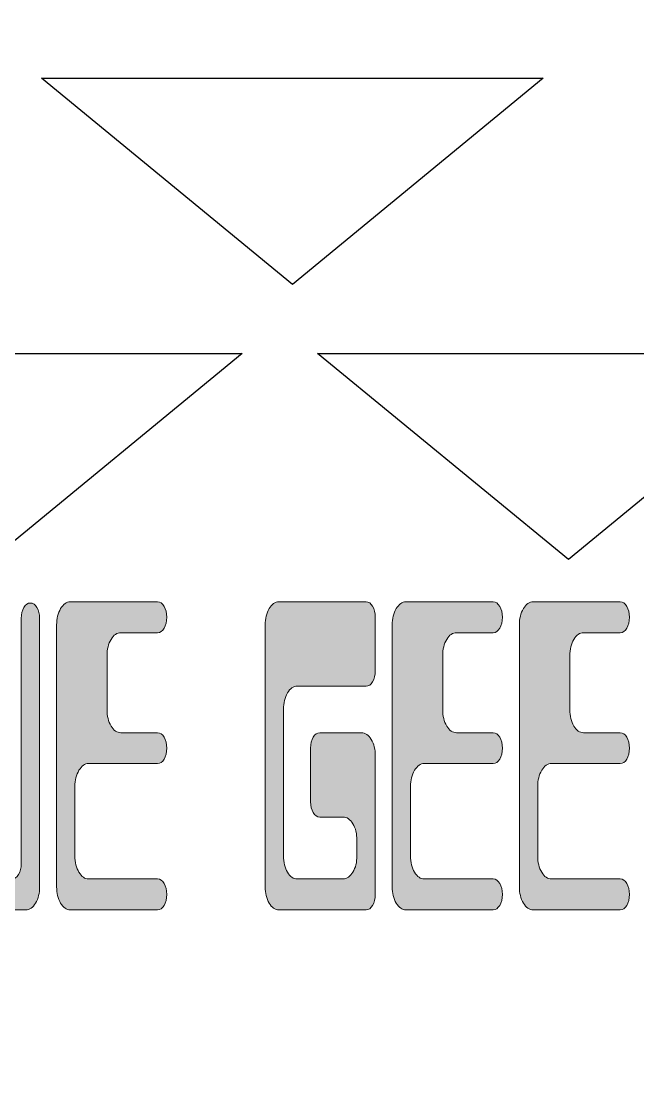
# Model space of a CAD drawing. Header units: millimetres. Extents: x 0 to 62, y -117 to 0.
# Drawn here: x 39.63 to 51.62, y -96.54 to -76.09 of the extents above; entities that cross this region are included whole.
import ezdxf

# ---------------------------------------------------------------- set-up
doc = ezdxf.new("R2010")
doc.units = ezdxf.units.MM
doc.header["$MEASUREMENT"] = 0
doc.layers.add('GLOSS-V', color=7, linetype='Continuous')

# ---------------------------------------------------------------- blocks, each defined once
blk = doc.blocks.new('block 3')
at = {"layer": 'GLOSS-V', "true_color": 0x010101}
h = blk.add_hatch(color=178, dxfattribs=at)
h.dxf.hatch_style = 2
edge = h.paths.add_edge_path()
edge.add_spline(control_points=[(39.908, -93.24), (39.856, -93.327), (39.793, -93.371), (39.719, -93.371), (39.719, -93.371), (39.17, -93.371), (39.17, -93.371), (39.101, -93.371), (39.043, -93.333), (38.994, -93.259), (38.945, -93.184), (38.915, -93.089), (38.907, -92.974), (38.907, -92.974), (38.599, -89.285), (38.599, -89.285), (38.593, -89.215), (38.573, -89.157), (38.539, -89.113), (38.504, -89.067), (38.467, -89.045), (38.425, -89.045), (38.425, -89.045), (38.032, -89.045), (38.032, -89.045), (37.981, -89.045), (37.939, -89.072), (37.905, -89.127), (37.871, -89.182), (37.854, -89.252), (37.854, -89.337), (37.854, -89.337), (37.854, -93.071), (37.854, -93.071), (37.854, -93.156), (37.836, -93.227), (37.802, -93.285), (37.768, -93.342), (37.726, -93.371), (37.675, -93.371), (37.625, -93.371), (37.582, -93.342), (37.548, -93.285), (37.514, -93.228), (37.497, -93.156), (37.497, -93.072), (37.497, -93.072), (37.497, -87.855), (37.497, -87.855), (37.497, -87.725), (37.523, -87.618), (37.575, -87.533), (37.627, -87.448), (37.69, -87.406), (37.764, -87.406), (37.764, -87.406), (38.567, -87.406), (38.567, -87.406), (38.633, -87.406), (38.691, -87.441), (38.741, -87.511), (38.792, -87.581), (38.822, -87.668), (38.831, -87.772), (38.831, -87.772), (39.223, -92.51), (39.223, -92.51), (39.229, -92.585), (39.25, -92.648), (39.284, -92.698), (39.318, -92.747), (39.357, -92.772), (39.402, -92.772), (39.402, -92.772), (39.451, -92.772), (39.451, -92.772), (39.501, -92.772), (39.544, -92.744), (39.578, -92.686), (39.612, -92.629), (39.63, -92.558), (39.63, -92.473), (39.63, -92.473), (39.63, -87.705), (39.63, -87.705), (39.63, -87.62), (39.647, -87.549), (39.681, -87.492), (39.715, -87.434), (39.757, -87.406), (39.808, -87.406), (39.858, -87.406), (39.901, -87.434), (39.935, -87.492), (39.969, -87.549), (39.987, -87.62), (39.987, -87.705), (39.987, -87.705), (39.987, -92.922), (39.987, -92.922), (39.987, -93.047), (39.96, -93.153), (39.908, -93.24)], knot_values=[0, 0, 0, 0, 1, 1, 1, 2, 2, 2, 3, 3, 3, 4, 4, 4, 5, 5, 5, 6, 6, 6, 7, 7, 7, 8, 8, 8, 9, 9, 9, 10, 10, 10, 11, 11, 11, 12, 12, 12, 13, 13, 13, 14, 14, 14, 15, 15, 15, 16, 16, 16, 17, 17, 17, 18, 18, 18, 19, 19, 19, 20, 20, 20, 21, 21, 21, 22, 22, 22, 23, 23, 23, 24, 24, 24, 25, 25, 25, 26, 26, 26, 27, 27, 27, 28, 28, 28, 29, 29, 29, 30, 30, 30, 31, 31, 31, 32, 32, 32, 33, 33, 33, 34, 34, 34, 34], degree=3, periodic=1)
h = blk.add_hatch(color=178, dxfattribs=at)
h.dxf.hatch_style = 2
edge = h.paths.add_edge_path()
edge.add_spline(control_points=[(42.458, -93.072), (42.458, -93.156), (42.441, -93.228), (42.407, -93.285), (42.373, -93.342), (42.33, -93.371), (42.28, -93.371), (42.28, -93.371), (40.584, -93.371), (40.584, -93.371), (40.51, -93.371), (40.447, -93.327), (40.395, -93.24), (40.342, -93.153), (40.317, -93.047), (40.317, -92.922), (40.317, -92.922), (40.317, -87.832), (40.317, -87.832), (40.317, -87.708), (40.342, -87.602), (40.395, -87.514), (40.447, -87.427), (40.51, -87.383), (40.584, -87.383), (40.584, -87.383), (42.28, -87.383), (42.28, -87.383), (42.33, -87.383), (42.373, -87.412), (42.407, -87.47), (42.441, -87.527), (42.458, -87.598), (42.458, -87.683), (42.458, -87.768), (42.441, -87.839), (42.407, -87.896), (42.373, -87.954), (42.33, -87.982), (42.28, -87.982), (42.28, -87.982), (41.566, -87.982), (41.566, -87.982), (41.491, -87.982), (41.428, -88.026), (41.376, -88.113), (41.324, -88.2), (41.298, -88.306), (41.298, -88.431), (41.298, -88.431), (41.298, -89.479), (41.298, -89.479), (41.298, -89.604), (41.324, -89.71), (41.376, -89.797), (41.428, -89.885), (41.491, -89.928), (41.566, -89.928), (41.566, -89.928), (42.28, -89.928), (42.28, -89.928), (42.33, -89.928), (42.373, -89.957), (42.407, -90.014), (42.441, -90.072), (42.458, -90.143), (42.458, -90.227), (42.458, -90.312), (42.441, -90.383), (42.407, -90.441), (42.373, -90.498), (42.33, -90.527), (42.28, -90.527), (42.28, -90.527), (40.941, -90.527), (40.941, -90.527), (40.867, -90.527), (40.804, -90.571), (40.752, -90.658), (40.7, -90.745), (40.673, -90.851), (40.673, -90.976), (40.673, -90.976), (40.673, -92.323), (40.673, -92.323), (40.673, -92.448), (40.7, -92.554), (40.752, -92.641), (40.804, -92.729), (40.867, -92.772), (40.941, -92.772), (40.941, -92.772), (42.28, -92.772), (42.28, -92.772), (42.33, -92.772), (42.373, -92.801), (42.407, -92.858), (42.441, -92.916), (42.458, -92.987), (42.458, -93.072)], knot_values=[0, 0, 0, 0, 1, 1, 1, 2, 2, 2, 3, 3, 3, 4, 4, 4, 5, 5, 5, 6, 6, 6, 7, 7, 7, 8, 8, 8, 9, 9, 9, 10, 10, 10, 11, 11, 11, 12, 12, 12, 13, 13, 13, 14, 14, 14, 15, 15, 15, 16, 16, 16, 17, 17, 17, 18, 18, 18, 19, 19, 19, 20, 20, 20, 21, 21, 21, 22, 22, 22, 23, 23, 23, 24, 24, 24, 25, 25, 25, 26, 26, 26, 27, 27, 27, 28, 28, 28, 29, 29, 29, 30, 30, 30, 31, 31, 31, 32, 32, 32, 33, 33, 33, 33], degree=3, periodic=1)
h = blk.add_hatch(color=178, dxfattribs=at)
h.dxf.hatch_style = 2
edge = h.paths.add_edge_path()
edge.add_spline(control_points=[(46.463, -93.285), (46.429, -93.342), (46.386, -93.371), (46.336, -93.371), (46.336, -93.371), (44.64, -93.371), (44.64, -93.371), (44.566, -93.371), (44.503, -93.327), (44.451, -93.24), (44.398, -93.153), (44.372, -93.047), (44.372, -92.922), (44.372, -92.922), (44.372, -87.832), (44.372, -87.832), (44.372, -87.708), (44.398, -87.602), (44.451, -87.514), (44.503, -87.427), (44.566, -87.383), (44.64, -87.383), (44.64, -87.383), (46.336, -87.383), (46.336, -87.383), (46.386, -87.383), (46.429, -87.412), (46.463, -87.469), (46.497, -87.526), (46.514, -87.597), (46.514, -87.681), (46.514, -87.681), (46.514, -88.725), (46.514, -88.725), (46.514, -88.809), (46.497, -88.88), (46.463, -88.937), (46.429, -88.994), (46.386, -89.023), (46.336, -89.023), (46.336, -89.023), (44.997, -89.023), (44.997, -89.023), (44.923, -89.023), (44.86, -89.066), (44.808, -89.154), (44.756, -89.241), (44.729, -89.348), (44.729, -89.473), (44.729, -89.473), (44.729, -92.322), (44.729, -92.322), (44.729, -92.447), (44.756, -92.554), (44.808, -92.641), (44.86, -92.729), (44.923, -92.772), (44.997, -92.772), (44.997, -92.772), (45.889, -92.772), (45.889, -92.772), (45.964, -92.767), (46.027, -92.722), (46.079, -92.638), (46.131, -92.553), (46.157, -92.448), (46.157, -92.323), (46.157, -92.323), (46.157, -92.016), (46.157, -92.016), (46.157, -91.892), (46.131, -91.786), (46.079, -91.698), (46.027, -91.611), (45.964, -91.567), (45.889, -91.567), (45.889, -91.567), (45.434, -91.567), (45.434, -91.567), (45.384, -91.567), (45.341, -91.539), (45.307, -91.482), (45.273, -91.425), (45.256, -91.354), (45.256, -91.269), (45.256, -91.269), (45.256, -90.226), (45.256, -90.226), (45.256, -90.142), (45.273, -90.071), (45.307, -90.014), (45.341, -89.957), (45.384, -89.928), (45.434, -89.928), (45.434, -89.928), (46.246, -89.928), (46.246, -89.928), (46.321, -89.928), (46.384, -89.972), (46.436, -90.059), (46.488, -90.146), (46.514, -90.252), (46.514, -90.376), (46.514, -90.376), (46.514, -93.072), (46.514, -93.072), (46.514, -93.157), (46.497, -93.228), (46.463, -93.285)], knot_values=[0, 0, 0, 0, 1, 1, 1, 2, 2, 2, 3, 3, 3, 4, 4, 4, 5, 5, 5, 6, 6, 6, 7, 7, 7, 8, 8, 8, 9, 9, 9, 10, 10, 10, 11, 11, 11, 12, 12, 12, 13, 13, 13, 14, 14, 14, 15, 15, 15, 16, 16, 16, 17, 17, 17, 18, 18, 18, 19, 19, 19, 20, 20, 20, 21, 21, 21, 22, 22, 22, 23, 23, 23, 24, 24, 24, 25, 25, 25, 26, 26, 26, 27, 27, 27, 28, 28, 28, 29, 29, 29, 30, 30, 30, 31, 31, 31, 32, 32, 32, 33, 33, 33, 34, 34, 34, 35, 35, 35, 36, 36, 36, 36], degree=3, periodic=1)
h = blk.add_hatch(color=178, dxfattribs=at)
h.dxf.hatch_style = 2
edge = h.paths.add_edge_path()
edge.add_spline(control_points=[(48.986, -93.072), (48.986, -93.156), (48.969, -93.228), (48.934, -93.285), (48.9, -93.342), (48.858, -93.371), (48.807, -93.371), (48.807, -93.371), (47.112, -93.371), (47.112, -93.371), (47.037, -93.371), (46.974, -93.327), (46.922, -93.24), (46.87, -93.153), (46.844, -93.047), (46.844, -92.922), (46.844, -92.922), (46.844, -87.832), (46.844, -87.832), (46.844, -87.708), (46.87, -87.602), (46.922, -87.514), (46.974, -87.427), (47.037, -87.383), (47.112, -87.383), (47.112, -87.383), (48.807, -87.383), (48.807, -87.383), (48.858, -87.383), (48.9, -87.412), (48.934, -87.47), (48.969, -87.527), (48.986, -87.598), (48.986, -87.683), (48.986, -87.768), (48.969, -87.839), (48.934, -87.896), (48.9, -87.954), (48.858, -87.982), (48.807, -87.982), (48.807, -87.982), (48.093, -87.982), (48.093, -87.982), (48.019, -87.982), (47.956, -88.026), (47.904, -88.113), (47.852, -88.2), (47.826, -88.306), (47.826, -88.431), (47.826, -88.431), (47.826, -89.479), (47.826, -89.479), (47.826, -89.604), (47.852, -89.71), (47.904, -89.797), (47.956, -89.885), (48.019, -89.928), (48.093, -89.928), (48.093, -89.928), (48.807, -89.928), (48.807, -89.928), (48.858, -89.928), (48.9, -89.957), (48.934, -90.014), (48.969, -90.072), (48.986, -90.143), (48.986, -90.227), (48.986, -90.312), (48.969, -90.383), (48.934, -90.441), (48.9, -90.498), (48.858, -90.527), (48.807, -90.527), (48.807, -90.527), (47.469, -90.527), (47.469, -90.527), (47.394, -90.527), (47.331, -90.571), (47.279, -90.658), (47.227, -90.745), (47.201, -90.851), (47.201, -90.976), (47.201, -90.976), (47.201, -92.323), (47.201, -92.323), (47.201, -92.448), (47.227, -92.554), (47.279, -92.641), (47.331, -92.729), (47.394, -92.772), (47.469, -92.772), (47.469, -92.772), (48.807, -92.772), (48.807, -92.772), (48.858, -92.772), (48.9, -92.801), (48.934, -92.858), (48.969, -92.916), (48.986, -92.987), (48.986, -93.072)], knot_values=[0, 0, 0, 0, 1, 1, 1, 2, 2, 2, 3, 3, 3, 4, 4, 4, 5, 5, 5, 6, 6, 6, 7, 7, 7, 8, 8, 8, 9, 9, 9, 10, 10, 10, 11, 11, 11, 12, 12, 12, 13, 13, 13, 14, 14, 14, 15, 15, 15, 16, 16, 16, 17, 17, 17, 18, 18, 18, 19, 19, 19, 20, 20, 20, 21, 21, 21, 22, 22, 22, 23, 23, 23, 24, 24, 24, 25, 25, 25, 26, 26, 26, 27, 27, 27, 28, 28, 28, 29, 29, 29, 30, 30, 30, 31, 31, 31, 32, 32, 32, 33, 33, 33, 33], degree=3, periodic=1)
h = blk.add_hatch(color=178, dxfattribs=at)
h.dxf.hatch_style = 2
edge = h.paths.add_edge_path()
edge.add_spline(control_points=[(51.458, -93.072), (51.458, -93.156), (51.44, -93.228), (51.406, -93.285), (51.372, -93.342), (51.33, -93.371), (51.279, -93.371), (51.279, -93.371), (49.584, -93.371), (49.584, -93.371), (49.509, -93.371), (49.446, -93.327), (49.394, -93.24), (49.342, -93.153), (49.316, -93.047), (49.316, -92.922), (49.316, -92.922), (49.316, -87.832), (49.316, -87.832), (49.316, -87.708), (49.342, -87.602), (49.394, -87.514), (49.446, -87.427), (49.509, -87.383), (49.584, -87.383), (49.584, -87.383), (51.279, -87.383), (51.279, -87.383), (51.33, -87.383), (51.372, -87.412), (51.406, -87.47), (51.44, -87.527), (51.458, -87.598), (51.458, -87.683), (51.458, -87.768), (51.44, -87.839), (51.406, -87.896), (51.372, -87.954), (51.33, -87.982), (51.279, -87.982), (51.279, -87.982), (50.565, -87.982), (50.565, -87.982), (50.491, -87.982), (50.428, -88.026), (50.376, -88.113), (50.324, -88.2), (50.297, -88.306), (50.297, -88.431), (50.297, -88.431), (50.297, -89.479), (50.297, -89.479), (50.297, -89.604), (50.324, -89.71), (50.376, -89.797), (50.428, -89.885), (50.491, -89.928), (50.565, -89.928), (50.565, -89.928), (51.279, -89.928), (51.279, -89.928), (51.33, -89.928), (51.372, -89.957), (51.406, -90.014), (51.44, -90.072), (51.458, -90.143), (51.458, -90.227), (51.458, -90.312), (51.44, -90.383), (51.406, -90.441), (51.372, -90.498), (51.33, -90.527), (51.279, -90.527), (51.279, -90.527), (49.94, -90.527), (49.94, -90.527), (49.866, -90.527), (49.803, -90.571), (49.751, -90.658), (49.699, -90.745), (49.673, -90.851), (49.673, -90.976), (49.673, -90.976), (49.673, -92.323), (49.673, -92.323), (49.673, -92.448), (49.699, -92.554), (49.751, -92.641), (49.803, -92.729), (49.866, -92.772), (49.94, -92.772), (49.94, -92.772), (51.279, -92.772), (51.279, -92.772), (51.33, -92.772), (51.372, -92.801), (51.406, -92.858), (51.44, -92.916), (51.458, -92.987), (51.458, -93.072)], knot_values=[0, 0, 0, 0, 1, 1, 1, 2, 2, 2, 3, 3, 3, 4, 4, 4, 5, 5, 5, 6, 6, 6, 7, 7, 7, 8, 8, 8, 9, 9, 9, 10, 10, 10, 11, 11, 11, 12, 12, 12, 13, 13, 13, 14, 14, 14, 15, 15, 15, 16, 16, 16, 17, 17, 17, 18, 18, 18, 19, 19, 19, 20, 20, 20, 21, 21, 21, 22, 22, 22, 23, 23, 23, 24, 24, 24, 25, 25, 25, 26, 26, 26, 27, 27, 27, 28, 28, 28, 29, 29, 29, 30, 30, 30, 31, 31, 31, 32, 32, 32, 33, 33, 33, 33], degree=3, periodic=1)
at = {"layer": 'GLOSS-V', "lineweight": 0}
for points, knots in [([(39.908, -93.24), (39.856, -93.327), (39.793, -93.371), (39.719, -93.371), (39.719, -93.371), (39.17, -93.371), (39.17, -93.371), (39.101, -93.371), (39.043, -93.333), (38.994, -93.259), (38.945, -93.184), (38.915, -93.089), (38.907, -92.974), (38.907, -92.974), (38.599, -89.285), (38.599, -89.285), (38.593, -89.215), (38.573, -89.157), (38.539, -89.113), (38.504, -89.067), (38.467, -89.045), (38.425, -89.045), (38.425, -89.045), (38.032, -89.045), (38.032, -89.045), (37.981, -89.045), (37.939, -89.072), (37.905, -89.127), (37.871, -89.182), (37.854, -89.252), (37.854, -89.337), (37.854, -89.337), (37.854, -93.071), (37.854, -93.071), (37.854, -93.156), (37.836, -93.227), (37.802, -93.285), (37.768, -93.342), (37.726, -93.371), (37.675, -93.371), (37.625, -93.371), (37.582, -93.342), (37.548, -93.285), (37.514, -93.228), (37.497, -93.156), (37.497, -93.072), (37.497, -93.072), (37.497, -87.855), (37.497, -87.855), (37.497, -87.725), (37.523, -87.618), (37.575, -87.533), (37.627, -87.448), (37.69, -87.406), (37.764, -87.406), (37.764, -87.406), (38.567, -87.406), (38.567, -87.406), (38.633, -87.406), (38.691, -87.441), (38.741, -87.511), (38.792, -87.581), (38.822, -87.668), (38.831, -87.772), (38.831, -87.772), (39.223, -92.51), (39.223, -92.51), (39.229, -92.585), (39.25, -92.648), (39.284, -92.698), (39.318, -92.747), (39.357, -92.772), (39.402, -92.772), (39.402, -92.772), (39.451, -92.772), (39.451, -92.772), (39.501, -92.772), (39.544, -92.744), (39.578, -92.686), (39.612, -92.629), (39.63, -92.558), (39.63, -92.473), (39.63, -92.473), (39.63, -87.705), (39.63, -87.705), (39.63, -87.62), (39.647, -87.549), (39.681, -87.492), (39.715, -87.434), (39.757, -87.406), (39.808, -87.406), (39.858, -87.406), (39.901, -87.434), (39.935, -87.492), (39.969, -87.549), (39.987, -87.62), (39.987, -87.705), (39.987, -87.705), (39.987, -92.922), (39.987, -92.922), (39.987, -93.047), (39.96, -93.153), (39.908, -93.24)], [0, 0, 0, 0, 1, 1, 1, 2, 2, 2, 3, 3, 3, 4, 4, 4, 5, 5, 5, 6, 6, 6, 7, 7, 7, 8, 8, 8, 9, 9, 9, 10, 10, 10, 11, 11, 11, 12, 12, 12, 13, 13, 13, 14, 14, 14, 15, 15, 15, 16, 16, 16, 17, 17, 17, 18, 18, 18, 19, 19, 19, 20, 20, 20, 21, 21, 21, 22, 22, 22, 23, 23, 23, 24, 24, 24, 25, 25, 25, 26, 26, 26, 27, 27, 27, 28, 28, 28, 29, 29, 29, 30, 30, 30, 31, 31, 31, 32, 32, 32, 33, 33, 33, 34, 34, 34, 34]), ([(42.458, -93.072), (42.458, -93.156), (42.441, -93.228), (42.407, -93.285), (42.373, -93.342), (42.33, -93.371), (42.28, -93.371), (42.28, -93.371), (40.584, -93.371), (40.584, -93.371), (40.51, -93.371), (40.447, -93.327), (40.395, -93.24), (40.342, -93.153), (40.317, -93.047), (40.317, -92.922), (40.317, -92.922), (40.317, -87.832), (40.317, -87.832), (40.317, -87.708), (40.342, -87.602), (40.395, -87.514), (40.447, -87.427), (40.51, -87.383), (40.584, -87.383), (40.584, -87.383), (42.28, -87.383), (42.28, -87.383), (42.33, -87.383), (42.373, -87.412), (42.407, -87.47), (42.441, -87.527), (42.458, -87.598), (42.458, -87.683), (42.458, -87.768), (42.441, -87.839), (42.407, -87.896), (42.373, -87.954), (42.33, -87.982), (42.28, -87.982), (42.28, -87.982), (41.566, -87.982), (41.566, -87.982), (41.491, -87.982), (41.428, -88.026), (41.376, -88.113), (41.324, -88.2), (41.298, -88.306), (41.298, -88.431), (41.298, -88.431), (41.298, -89.479), (41.298, -89.479), (41.298, -89.604), (41.324, -89.71), (41.376, -89.797), (41.428, -89.885), (41.491, -89.928), (41.566, -89.928), (41.566, -89.928), (42.28, -89.928), (42.28, -89.928), (42.33, -89.928), (42.373, -89.957), (42.407, -90.014), (42.441, -90.072), (42.458, -90.143), (42.458, -90.227), (42.458, -90.312), (42.441, -90.383), (42.407, -90.441), (42.373, -90.498), (42.33, -90.527), (42.28, -90.527), (42.28, -90.527), (40.941, -90.527), (40.941, -90.527), (40.867, -90.527), (40.804, -90.571), (40.752, -90.658), (40.7, -90.745), (40.673, -90.851), (40.673, -90.976), (40.673, -90.976), (40.673, -92.323), (40.673, -92.323), (40.673, -92.448), (40.7, -92.554), (40.752, -92.641), (40.804, -92.729), (40.867, -92.772), (40.941, -92.772), (40.941, -92.772), (42.28, -92.772), (42.28, -92.772), (42.33, -92.772), (42.373, -92.801), (42.407, -92.858), (42.441, -92.916), (42.458, -92.987), (42.458, -93.072)], [0, 0, 0, 0, 1, 1, 1, 2, 2, 2, 3, 3, 3, 4, 4, 4, 5, 5, 5, 6, 6, 6, 7, 7, 7, 8, 8, 8, 9, 9, 9, 10, 10, 10, 11, 11, 11, 12, 12, 12, 13, 13, 13, 14, 14, 14, 15, 15, 15, 16, 16, 16, 17, 17, 17, 18, 18, 18, 19, 19, 19, 20, 20, 20, 21, 21, 21, 22, 22, 22, 23, 23, 23, 24, 24, 24, 25, 25, 25, 26, 26, 26, 27, 27, 27, 28, 28, 28, 29, 29, 29, 30, 30, 30, 31, 31, 31, 32, 32, 32, 33, 33, 33, 33]), ([(46.463, -93.285), (46.429, -93.342), (46.386, -93.371), (46.336, -93.371), (46.336, -93.371), (44.64, -93.371), (44.64, -93.371), (44.566, -93.371), (44.503, -93.327), (44.451, -93.24), (44.398, -93.153), (44.372, -93.047), (44.372, -92.922), (44.372, -92.922), (44.372, -87.832), (44.372, -87.832), (44.372, -87.708), (44.398, -87.602), (44.451, -87.514), (44.503, -87.427), (44.566, -87.383), (44.64, -87.383), (44.64, -87.383), (46.336, -87.383), (46.336, -87.383), (46.386, -87.383), (46.429, -87.412), (46.463, -87.469), (46.497, -87.526), (46.514, -87.597), (46.514, -87.681), (46.514, -87.681), (46.514, -88.725), (46.514, -88.725), (46.514, -88.809), (46.497, -88.88), (46.463, -88.937), (46.429, -88.994), (46.386, -89.023), (46.336, -89.023), (46.336, -89.023), (44.997, -89.023), (44.997, -89.023), (44.923, -89.023), (44.86, -89.066), (44.808, -89.154), (44.756, -89.241), (44.729, -89.348), (44.729, -89.473), (44.729, -89.473), (44.729, -92.322), (44.729, -92.322), (44.729, -92.447), (44.756, -92.554), (44.808, -92.641), (44.86, -92.729), (44.923, -92.772), (44.997, -92.772), (44.997, -92.772), (45.889, -92.772), (45.889, -92.772), (45.964, -92.767), (46.027, -92.722), (46.079, -92.638), (46.131, -92.553), (46.157, -92.448), (46.157, -92.323), (46.157, -92.323), (46.157, -92.016), (46.157, -92.016), (46.157, -91.892), (46.131, -91.786), (46.079, -91.698), (46.027, -91.611), (45.964, -91.567), (45.889, -91.567), (45.889, -91.567), (45.434, -91.567), (45.434, -91.567), (45.384, -91.567), (45.341, -91.539), (45.307, -91.482), (45.273, -91.425), (45.256, -91.354), (45.256, -91.269), (45.256, -91.269), (45.256, -90.226), (45.256, -90.226), (45.256, -90.142), (45.273, -90.071), (45.307, -90.014), (45.341, -89.957), (45.384, -89.928), (45.434, -89.928), (45.434, -89.928), (46.246, -89.928), (46.246, -89.928), (46.321, -89.928), (46.384, -89.972), (46.436, -90.059), (46.488, -90.146), (46.514, -90.252), (46.514, -90.376), (46.514, -90.376), (46.514, -93.072), (46.514, -93.072), (46.514, -93.157), (46.497, -93.228), (46.463, -93.285)], [0, 0, 0, 0, 1, 1, 1, 2, 2, 2, 3, 3, 3, 4, 4, 4, 5, 5, 5, 6, 6, 6, 7, 7, 7, 8, 8, 8, 9, 9, 9, 10, 10, 10, 11, 11, 11, 12, 12, 12, 13, 13, 13, 14, 14, 14, 15, 15, 15, 16, 16, 16, 17, 17, 17, 18, 18, 18, 19, 19, 19, 20, 20, 20, 21, 21, 21, 22, 22, 22, 23, 23, 23, 24, 24, 24, 25, 25, 25, 26, 26, 26, 27, 27, 27, 28, 28, 28, 29, 29, 29, 30, 30, 30, 31, 31, 31, 32, 32, 32, 33, 33, 33, 34, 34, 34, 35, 35, 35, 36, 36, 36, 36]), ([(48.986, -93.072), (48.986, -93.156), (48.969, -93.228), (48.934, -93.285), (48.9, -93.342), (48.858, -93.371), (48.807, -93.371), (48.807, -93.371), (47.112, -93.371), (47.112, -93.371), (47.037, -93.371), (46.974, -93.327), (46.922, -93.24), (46.87, -93.153), (46.844, -93.047), (46.844, -92.922), (46.844, -92.922), (46.844, -87.832), (46.844, -87.832), (46.844, -87.708), (46.87, -87.602), (46.922, -87.514), (46.974, -87.427), (47.037, -87.383), (47.112, -87.383), (47.112, -87.383), (48.807, -87.383), (48.807, -87.383), (48.858, -87.383), (48.9, -87.412), (48.934, -87.47), (48.969, -87.527), (48.986, -87.598), (48.986, -87.683), (48.986, -87.768), (48.969, -87.839), (48.934, -87.896), (48.9, -87.954), (48.858, -87.982), (48.807, -87.982), (48.807, -87.982), (48.093, -87.982), (48.093, -87.982), (48.019, -87.982), (47.956, -88.026), (47.904, -88.113), (47.852, -88.2), (47.826, -88.306), (47.826, -88.431), (47.826, -88.431), (47.826, -89.479), (47.826, -89.479), (47.826, -89.604), (47.852, -89.71), (47.904, -89.797), (47.956, -89.885), (48.019, -89.928), (48.093, -89.928), (48.093, -89.928), (48.807, -89.928), (48.807, -89.928), (48.858, -89.928), (48.9, -89.957), (48.934, -90.014), (48.969, -90.072), (48.986, -90.143), (48.986, -90.227), (48.986, -90.312), (48.969, -90.383), (48.934, -90.441), (48.9, -90.498), (48.858, -90.527), (48.807, -90.527), (48.807, -90.527), (47.469, -90.527), (47.469, -90.527), (47.394, -90.527), (47.331, -90.571), (47.279, -90.658), (47.227, -90.745), (47.201, -90.851), (47.201, -90.976), (47.201, -90.976), (47.201, -92.323), (47.201, -92.323), (47.201, -92.448), (47.227, -92.554), (47.279, -92.641), (47.331, -92.729), (47.394, -92.772), (47.469, -92.772), (47.469, -92.772), (48.807, -92.772), (48.807, -92.772), (48.858, -92.772), (48.9, -92.801), (48.934, -92.858), (48.969, -92.916), (48.986, -92.987), (48.986, -93.072)], [0, 0, 0, 0, 1, 1, 1, 2, 2, 2, 3, 3, 3, 4, 4, 4, 5, 5, 5, 6, 6, 6, 7, 7, 7, 8, 8, 8, 9, 9, 9, 10, 10, 10, 11, 11, 11, 12, 12, 12, 13, 13, 13, 14, 14, 14, 15, 15, 15, 16, 16, 16, 17, 17, 17, 18, 18, 18, 19, 19, 19, 20, 20, 20, 21, 21, 21, 22, 22, 22, 23, 23, 23, 24, 24, 24, 25, 25, 25, 26, 26, 26, 27, 27, 27, 28, 28, 28, 29, 29, 29, 30, 30, 30, 31, 31, 31, 32, 32, 32, 33, 33, 33, 33]), ([(51.458, -93.072), (51.458, -93.156), (51.44, -93.228), (51.406, -93.285), (51.372, -93.342), (51.33, -93.371), (51.279, -93.371), (51.279, -93.371), (49.584, -93.371), (49.584, -93.371), (49.509, -93.371), (49.446, -93.327), (49.394, -93.24), (49.342, -93.153), (49.316, -93.047), (49.316, -92.922), (49.316, -92.922), (49.316, -87.832), (49.316, -87.832), (49.316, -87.708), (49.342, -87.602), (49.394, -87.514), (49.446, -87.427), (49.509, -87.383), (49.584, -87.383), (49.584, -87.383), (51.279, -87.383), (51.279, -87.383), (51.33, -87.383), (51.372, -87.412), (51.406, -87.47), (51.44, -87.527), (51.458, -87.598), (51.458, -87.683), (51.458, -87.768), (51.44, -87.839), (51.406, -87.896), (51.372, -87.954), (51.33, -87.982), (51.279, -87.982), (51.279, -87.982), (50.565, -87.982), (50.565, -87.982), (50.491, -87.982), (50.428, -88.026), (50.376, -88.113), (50.324, -88.2), (50.297, -88.306), (50.297, -88.431), (50.297, -88.431), (50.297, -89.479), (50.297, -89.479), (50.297, -89.604), (50.324, -89.71), (50.376, -89.797), (50.428, -89.885), (50.491, -89.928), (50.565, -89.928), (50.565, -89.928), (51.279, -89.928), (51.279, -89.928), (51.33, -89.928), (51.372, -89.957), (51.406, -90.014), (51.44, -90.072), (51.458, -90.143), (51.458, -90.227), (51.458, -90.312), (51.44, -90.383), (51.406, -90.441), (51.372, -90.498), (51.33, -90.527), (51.279, -90.527), (51.279, -90.527), (49.94, -90.527), (49.94, -90.527), (49.866, -90.527), (49.803, -90.571), (49.751, -90.658), (49.699, -90.745), (49.673, -90.851), (49.673, -90.976), (49.673, -90.976), (49.673, -92.323), (49.673, -92.323), (49.673, -92.448), (49.699, -92.554), (49.751, -92.641), (49.803, -92.729), (49.866, -92.772), (49.94, -92.772), (49.94, -92.772), (51.279, -92.772), (51.279, -92.772), (51.33, -92.772), (51.372, -92.801), (51.406, -92.858), (51.44, -92.916), (51.458, -92.987), (51.458, -93.072)], [0, 0, 0, 0, 1, 1, 1, 2, 2, 2, 3, 3, 3, 4, 4, 4, 5, 5, 5, 6, 6, 6, 7, 7, 7, 8, 8, 8, 9, 9, 9, 10, 10, 10, 11, 11, 11, 12, 12, 12, 13, 13, 13, 14, 14, 14, 15, 15, 15, 16, 16, 16, 17, 17, 17, 18, 18, 18, 19, 19, 19, 20, 20, 20, 21, 21, 21, 22, 22, 22, 23, 23, 23, 24, 24, 24, 25, 25, 25, 26, 26, 26, 27, 27, 27, 28, 28, 28, 29, 29, 29, 30, 30, 30, 31, 31, 31, 32, 32, 32, 33, 33, 33, 33])]:
    blk.add_open_spline(points, degree=3, knots=knots, dxfattribs=at)
blk = doc.blocks.new('block 4')
at = {"layer": 'GLOSS-V', "color": 7, "lineweight": 5, "true_color": 0xfffeff}
for points, knots in [([(39.908, -93.24), (39.856, -93.327), (39.793, -93.371), (39.719, -93.371), (39.719, -93.371), (39.17, -93.371), (39.17, -93.371), (39.101, -93.371), (39.043, -93.333), (38.994, -93.259), (38.945, -93.184), (38.915, -93.089), (38.907, -92.974), (38.907, -92.974), (38.599, -89.285), (38.599, -89.285), (38.593, -89.215), (38.573, -89.157), (38.539, -89.113), (38.504, -89.067), (38.467, -89.045), (38.425, -89.045), (38.425, -89.045), (38.032, -89.045), (38.032, -89.045), (37.981, -89.045), (37.939, -89.072), (37.905, -89.127), (37.871, -89.182), (37.854, -89.252), (37.854, -89.337), (37.854, -89.337), (37.854, -93.071), (37.854, -93.071), (37.854, -93.156), (37.836, -93.227), (37.802, -93.285), (37.768, -93.342), (37.726, -93.371), (37.675, -93.371), (37.625, -93.371), (37.582, -93.342), (37.548, -93.285), (37.514, -93.228), (37.497, -93.156), (37.497, -93.072), (37.497, -93.072), (37.497, -87.855), (37.497, -87.855), (37.497, -87.725), (37.523, -87.618), (37.575, -87.533), (37.627, -87.448), (37.69, -87.406), (37.764, -87.406), (37.764, -87.406), (38.567, -87.406), (38.567, -87.406), (38.633, -87.406), (38.691, -87.441), (38.741, -87.511), (38.792, -87.581), (38.822, -87.668), (38.831, -87.772), (38.831, -87.772), (39.223, -92.51), (39.223, -92.51), (39.229, -92.585), (39.25, -92.648), (39.284, -92.698), (39.318, -92.747), (39.357, -92.772), (39.402, -92.772), (39.402, -92.772), (39.451, -92.772), (39.451, -92.772), (39.501, -92.772), (39.544, -92.744), (39.578, -92.686), (39.612, -92.629), (39.63, -92.558), (39.63, -92.473), (39.63, -92.473), (39.63, -87.705), (39.63, -87.705), (39.63, -87.62), (39.647, -87.549), (39.681, -87.492), (39.715, -87.434), (39.757, -87.406), (39.808, -87.406), (39.858, -87.406), (39.901, -87.434), (39.935, -87.492), (39.969, -87.549), (39.987, -87.62), (39.987, -87.705), (39.987, -87.705), (39.987, -92.922), (39.987, -92.922), (39.987, -93.047), (39.96, -93.153), (39.908, -93.24)], [0, 0, 0, 0, 1, 1, 1, 2, 2, 2, 3, 3, 3, 4, 4, 4, 5, 5, 5, 6, 6, 6, 7, 7, 7, 8, 8, 8, 9, 9, 9, 10, 10, 10, 11, 11, 11, 12, 12, 12, 13, 13, 13, 14, 14, 14, 15, 15, 15, 16, 16, 16, 17, 17, 17, 18, 18, 18, 19, 19, 19, 20, 20, 20, 21, 21, 21, 22, 22, 22, 23, 23, 23, 24, 24, 24, 25, 25, 25, 26, 26, 26, 27, 27, 27, 28, 28, 28, 29, 29, 29, 30, 30, 30, 31, 31, 31, 32, 32, 32, 33, 33, 33, 34, 34, 34, 34]), ([(42.458, -93.072), (42.458, -93.156), (42.441, -93.228), (42.407, -93.285), (42.373, -93.342), (42.33, -93.371), (42.28, -93.371), (42.28, -93.371), (40.584, -93.371), (40.584, -93.371), (40.51, -93.371), (40.447, -93.327), (40.395, -93.24), (40.342, -93.153), (40.317, -93.047), (40.317, -92.922), (40.317, -92.922), (40.317, -87.832), (40.317, -87.832), (40.317, -87.708), (40.342, -87.602), (40.395, -87.514), (40.447, -87.427), (40.51, -87.383), (40.584, -87.383), (40.584, -87.383), (42.28, -87.383), (42.28, -87.383), (42.33, -87.383), (42.373, -87.412), (42.407, -87.47), (42.441, -87.527), (42.458, -87.598), (42.458, -87.683), (42.458, -87.768), (42.441, -87.839), (42.407, -87.896), (42.373, -87.954), (42.33, -87.982), (42.28, -87.982), (42.28, -87.982), (41.566, -87.982), (41.566, -87.982), (41.491, -87.982), (41.428, -88.026), (41.376, -88.113), (41.324, -88.2), (41.298, -88.306), (41.298, -88.431), (41.298, -88.431), (41.298, -89.479), (41.298, -89.479), (41.298, -89.604), (41.324, -89.71), (41.376, -89.797), (41.428, -89.885), (41.491, -89.928), (41.566, -89.928), (41.566, -89.928), (42.28, -89.928), (42.28, -89.928), (42.33, -89.928), (42.373, -89.957), (42.407, -90.014), (42.441, -90.072), (42.458, -90.143), (42.458, -90.227), (42.458, -90.312), (42.441, -90.383), (42.407, -90.441), (42.373, -90.498), (42.33, -90.527), (42.28, -90.527), (42.28, -90.527), (40.941, -90.527), (40.941, -90.527), (40.867, -90.527), (40.804, -90.571), (40.752, -90.658), (40.7, -90.745), (40.673, -90.851), (40.673, -90.976), (40.673, -90.976), (40.673, -92.323), (40.673, -92.323), (40.673, -92.448), (40.7, -92.554), (40.752, -92.641), (40.804, -92.729), (40.867, -92.772), (40.941, -92.772), (40.941, -92.772), (42.28, -92.772), (42.28, -92.772), (42.33, -92.772), (42.373, -92.801), (42.407, -92.858), (42.441, -92.916), (42.458, -92.987), (42.458, -93.072)], [0, 0, 0, 0, 1, 1, 1, 2, 2, 2, 3, 3, 3, 4, 4, 4, 5, 5, 5, 6, 6, 6, 7, 7, 7, 8, 8, 8, 9, 9, 9, 10, 10, 10, 11, 11, 11, 12, 12, 12, 13, 13, 13, 14, 14, 14, 15, 15, 15, 16, 16, 16, 17, 17, 17, 18, 18, 18, 19, 19, 19, 20, 20, 20, 21, 21, 21, 22, 22, 22, 23, 23, 23, 24, 24, 24, 25, 25, 25, 26, 26, 26, 27, 27, 27, 28, 28, 28, 29, 29, 29, 30, 30, 30, 31, 31, 31, 32, 32, 32, 33, 33, 33, 33]), ([(46.463, -93.285), (46.429, -93.342), (46.386, -93.371), (46.336, -93.371), (46.336, -93.371), (44.64, -93.371), (44.64, -93.371), (44.566, -93.371), (44.503, -93.327), (44.451, -93.24), (44.398, -93.153), (44.372, -93.047), (44.372, -92.922), (44.372, -92.922), (44.372, -87.832), (44.372, -87.832), (44.372, -87.708), (44.398, -87.602), (44.451, -87.514), (44.503, -87.427), (44.566, -87.383), (44.64, -87.383), (44.64, -87.383), (46.336, -87.383), (46.336, -87.383), (46.386, -87.383), (46.429, -87.412), (46.463, -87.469), (46.497, -87.526), (46.514, -87.597), (46.514, -87.681), (46.514, -87.681), (46.514, -88.725), (46.514, -88.725), (46.514, -88.809), (46.497, -88.88), (46.463, -88.937), (46.429, -88.994), (46.386, -89.023), (46.336, -89.023), (46.336, -89.023), (44.997, -89.023), (44.997, -89.023), (44.923, -89.023), (44.86, -89.066), (44.808, -89.154), (44.756, -89.241), (44.729, -89.348), (44.729, -89.473), (44.729, -89.473), (44.729, -92.322), (44.729, -92.322), (44.729, -92.447), (44.756, -92.554), (44.808, -92.641), (44.86, -92.729), (44.923, -92.772), (44.997, -92.772), (44.997, -92.772), (45.889, -92.772), (45.889, -92.772), (45.964, -92.767), (46.027, -92.722), (46.079, -92.638), (46.131, -92.553), (46.157, -92.448), (46.157, -92.323), (46.157, -92.323), (46.157, -92.016), (46.157, -92.016), (46.157, -91.892), (46.131, -91.786), (46.079, -91.698), (46.027, -91.611), (45.964, -91.567), (45.889, -91.567), (45.889, -91.567), (45.434, -91.567), (45.434, -91.567), (45.384, -91.567), (45.341, -91.539), (45.307, -91.482), (45.273, -91.425), (45.256, -91.354), (45.256, -91.269), (45.256, -91.269), (45.256, -90.226), (45.256, -90.226), (45.256, -90.142), (45.273, -90.071), (45.307, -90.014), (45.341, -89.957), (45.384, -89.928), (45.434, -89.928), (45.434, -89.928), (46.246, -89.928), (46.246, -89.928), (46.321, -89.928), (46.384, -89.972), (46.436, -90.059), (46.488, -90.146), (46.514, -90.252), (46.514, -90.376), (46.514, -90.376), (46.514, -93.072), (46.514, -93.072), (46.514, -93.157), (46.497, -93.228), (46.463, -93.285)], [0, 0, 0, 0, 1, 1, 1, 2, 2, 2, 3, 3, 3, 4, 4, 4, 5, 5, 5, 6, 6, 6, 7, 7, 7, 8, 8, 8, 9, 9, 9, 10, 10, 10, 11, 11, 11, 12, 12, 12, 13, 13, 13, 14, 14, 14, 15, 15, 15, 16, 16, 16, 17, 17, 17, 18, 18, 18, 19, 19, 19, 20, 20, 20, 21, 21, 21, 22, 22, 22, 23, 23, 23, 24, 24, 24, 25, 25, 25, 26, 26, 26, 27, 27, 27, 28, 28, 28, 29, 29, 29, 30, 30, 30, 31, 31, 31, 32, 32, 32, 33, 33, 33, 34, 34, 34, 35, 35, 35, 36, 36, 36, 36]), ([(48.986, -93.072), (48.986, -93.156), (48.969, -93.228), (48.934, -93.285), (48.9, -93.342), (48.858, -93.371), (48.807, -93.371), (48.807, -93.371), (47.112, -93.371), (47.112, -93.371), (47.037, -93.371), (46.974, -93.327), (46.922, -93.24), (46.87, -93.153), (46.844, -93.047), (46.844, -92.922), (46.844, -92.922), (46.844, -87.832), (46.844, -87.832), (46.844, -87.708), (46.87, -87.602), (46.922, -87.514), (46.974, -87.427), (47.037, -87.383), (47.112, -87.383), (47.112, -87.383), (48.807, -87.383), (48.807, -87.383), (48.858, -87.383), (48.9, -87.412), (48.934, -87.47), (48.969, -87.527), (48.986, -87.598), (48.986, -87.683), (48.986, -87.768), (48.969, -87.839), (48.934, -87.896), (48.9, -87.954), (48.858, -87.982), (48.807, -87.982), (48.807, -87.982), (48.093, -87.982), (48.093, -87.982), (48.019, -87.982), (47.956, -88.026), (47.904, -88.113), (47.852, -88.2), (47.826, -88.306), (47.826, -88.431), (47.826, -88.431), (47.826, -89.479), (47.826, -89.479), (47.826, -89.604), (47.852, -89.71), (47.904, -89.797), (47.956, -89.885), (48.019, -89.928), (48.093, -89.928), (48.093, -89.928), (48.807, -89.928), (48.807, -89.928), (48.858, -89.928), (48.9, -89.957), (48.934, -90.014), (48.969, -90.072), (48.986, -90.143), (48.986, -90.227), (48.986, -90.312), (48.969, -90.383), (48.934, -90.441), (48.9, -90.498), (48.858, -90.527), (48.807, -90.527), (48.807, -90.527), (47.469, -90.527), (47.469, -90.527), (47.394, -90.527), (47.331, -90.571), (47.279, -90.658), (47.227, -90.745), (47.201, -90.851), (47.201, -90.976), (47.201, -90.976), (47.201, -92.323), (47.201, -92.323), (47.201, -92.448), (47.227, -92.554), (47.279, -92.641), (47.331, -92.729), (47.394, -92.772), (47.469, -92.772), (47.469, -92.772), (48.807, -92.772), (48.807, -92.772), (48.858, -92.772), (48.9, -92.801), (48.934, -92.858), (48.969, -92.916), (48.986, -92.987), (48.986, -93.072)], [0, 0, 0, 0, 1, 1, 1, 2, 2, 2, 3, 3, 3, 4, 4, 4, 5, 5, 5, 6, 6, 6, 7, 7, 7, 8, 8, 8, 9, 9, 9, 10, 10, 10, 11, 11, 11, 12, 12, 12, 13, 13, 13, 14, 14, 14, 15, 15, 15, 16, 16, 16, 17, 17, 17, 18, 18, 18, 19, 19, 19, 20, 20, 20, 21, 21, 21, 22, 22, 22, 23, 23, 23, 24, 24, 24, 25, 25, 25, 26, 26, 26, 27, 27, 27, 28, 28, 28, 29, 29, 29, 30, 30, 30, 31, 31, 31, 32, 32, 32, 33, 33, 33, 33]), ([(51.458, -93.072), (51.458, -93.156), (51.44, -93.228), (51.406, -93.285), (51.372, -93.342), (51.33, -93.371), (51.279, -93.371), (51.279, -93.371), (49.584, -93.371), (49.584, -93.371), (49.509, -93.371), (49.446, -93.327), (49.394, -93.24), (49.342, -93.153), (49.316, -93.047), (49.316, -92.922), (49.316, -92.922), (49.316, -87.832), (49.316, -87.832), (49.316, -87.708), (49.342, -87.602), (49.394, -87.514), (49.446, -87.427), (49.509, -87.383), (49.584, -87.383), (49.584, -87.383), (51.279, -87.383), (51.279, -87.383), (51.33, -87.383), (51.372, -87.412), (51.406, -87.47), (51.44, -87.527), (51.458, -87.598), (51.458, -87.683), (51.458, -87.768), (51.44, -87.839), (51.406, -87.896), (51.372, -87.954), (51.33, -87.982), (51.279, -87.982), (51.279, -87.982), (50.565, -87.982), (50.565, -87.982), (50.491, -87.982), (50.428, -88.026), (50.376, -88.113), (50.324, -88.2), (50.297, -88.306), (50.297, -88.431), (50.297, -88.431), (50.297, -89.479), (50.297, -89.479), (50.297, -89.604), (50.324, -89.71), (50.376, -89.797), (50.428, -89.885), (50.491, -89.928), (50.565, -89.928), (50.565, -89.928), (51.279, -89.928), (51.279, -89.928), (51.33, -89.928), (51.372, -89.957), (51.406, -90.014), (51.44, -90.072), (51.458, -90.143), (51.458, -90.227), (51.458, -90.312), (51.44, -90.383), (51.406, -90.441), (51.372, -90.498), (51.33, -90.527), (51.279, -90.527), (51.279, -90.527), (49.94, -90.527), (49.94, -90.527), (49.866, -90.527), (49.803, -90.571), (49.751, -90.658), (49.699, -90.745), (49.673, -90.851), (49.673, -90.976), (49.673, -90.976), (49.673, -92.323), (49.673, -92.323), (49.673, -92.448), (49.699, -92.554), (49.751, -92.641), (49.803, -92.729), (49.866, -92.772), (49.94, -92.772), (49.94, -92.772), (51.279, -92.772), (51.279, -92.772), (51.33, -92.772), (51.372, -92.801), (51.406, -92.858), (51.44, -92.916), (51.458, -92.987), (51.458, -93.072)], [0, 0, 0, 0, 1, 1, 1, 2, 2, 2, 3, 3, 3, 4, 4, 4, 5, 5, 5, 6, 6, 6, 7, 7, 7, 8, 8, 8, 9, 9, 9, 10, 10, 10, 11, 11, 11, 12, 12, 12, 13, 13, 13, 14, 14, 14, 15, 15, 15, 16, 16, 16, 17, 17, 17, 18, 18, 18, 19, 19, 19, 20, 20, 20, 21, 21, 21, 22, 22, 22, 23, 23, 23, 24, 24, 24, 25, 25, 25, 26, 26, 26, 27, 27, 27, 28, 28, 28, 29, 29, 29, 30, 30, 30, 31, 31, 31, 32, 32, 32, 33, 33, 33, 33])]:
    blk.add_open_spline(points, degree=3, knots=knots, dxfattribs=at)
blk = doc.blocks.new('block 2')
at = {"layer": 'GLOSS-V'}
for name in ['block 3', 'block 4']:
    blk.add_blockref(name, (0, 0), dxfattribs=at)

msp = doc.modelspace()

# ---------------------------------------------------------------- hatches: boundary and pattern name
at = {"layer": 'GLOSS-V', "true_color": 0x1a1a1a}
h = msp.add_hatch(color=179, dxfattribs=at)
h.dxf.hatch_style = 2
edge = h.paths.add_edge_path()
edge.add_spline(control_points=[(17.309, -89.317), (17.309, -89.317), (17.314, -64.152), (17.314, -64.152), (17.314, -64.152), (18.318, -65.963), (18.318, -65.963), (18.318, -65.963), (19.322, -67.774), (19.322, -67.774), (19.322, -67.774), (19.327, -90.159), (19.327, -90.159), (19.327, -90.159), (19.332, -112.544), (19.332, -112.544), (19.332, -112.544), (39.013, -112.544), (39.013, -112.544), (39.013, -112.544), (58.694, -112.544), (58.694, -112.544), (58.694, -112.544), (58.694, -90.221), (58.694, -90.221), (58.694, -90.221), (58.694, -67.898), (58.694, -67.898), (58.694, -67.898), (59.33, -66.741), (59.33, -66.741), (59.68, -66.104), (60.157, -65.261), (60.389, -64.868), (60.389, -64.868), (60.811, -64.152), (60.811, -64.152), (60.811, -64.152), (60.813, -89.317), (60.813, -89.317), (60.813, -89.317), (60.815, -114.481), (60.815, -114.481), (60.815, -114.481), (39.059, -114.481), (39.059, -114.481), (39.059, -114.481), (17.304, -114.481), (17.304, -114.481), (17.304, -114.481), (17.309, -89.317), (17.309, -89.317)], knot_values=[0, 0, 0, 0, 1, 1, 1, 2, 2, 2, 3, 3, 3, 4, 4, 4, 5, 5, 5, 6, 6, 6, 7, 7, 7, 8, 8, 8, 9, 9, 9, 10, 10, 10, 11, 11, 11, 12, 12, 12, 13, 13, 13, 14, 14, 14, 15, 15, 15, 16, 16, 16, 17, 17, 17, 17], degree=3, periodic=1)

# ---------------------------------------------------------------- linework, layer by layer
at = {"layer": 'GLOSS-V', "color": 178, "lineweight": 25, "true_color": 0x070808}
for points in [[(40.026, -77.202), (49.782, -77.202)], [(44.904, -81.214), (40.026, -77.202)], [(49.782, -77.202), (44.904, -81.214)], [(34.173, -82.551), (43.928, -82.551)], [(43.928, -82.551), (39.051, -86.562)], [(45.392, -82.551), (55.147, -82.551)], [(50.269, -86.562), (45.392, -82.551)], [(55.147, -82.551), (50.269, -86.562)]]:
    msp.add_lwpolyline(points, dxfattribs=at)
at = {"layer": 'GLOSS-V', "lineweight": 0}
msp.add_open_spline([(17.309, -89.317), (17.309, -89.317), (17.314, -64.152), (17.314, -64.152), (17.314, -64.152), (18.318, -65.963), (18.318, -65.963), (18.318, -65.963), (19.322, -67.774), (19.322, -67.774), (19.322, -67.774), (19.327, -90.159), (19.327, -90.159), (19.327, -90.159), (19.332, -112.544), (19.332, -112.544), (19.332, -112.544), (39.013, -112.544), (39.013, -112.544), (39.013, -112.544), (58.694, -112.544), (58.694, -112.544), (58.694, -112.544), (58.694, -90.221), (58.694, -90.221), (58.694, -90.221), (58.694, -67.898), (58.694, -67.898), (58.694, -67.898), (59.33, -66.741), (59.33, -66.741), (59.68, -66.104), (60.157, -65.261), (60.389, -64.868), (60.389, -64.868), (60.811, -64.152), (60.811, -64.152), (60.811, -64.152), (60.813, -89.317), (60.813, -89.317), (60.813, -89.317), (60.815, -114.481), (60.815, -114.481), (60.815, -114.481), (39.059, -114.481), (39.059, -114.481), (39.059, -114.481), (17.304, -114.481), (17.304, -114.481), (17.304, -114.481), (17.309, -89.317), (17.309, -89.317)], degree=3, knots=[0, 0, 0, 0, 1, 1, 1, 2, 2, 2, 3, 3, 3, 4, 4, 4, 5, 5, 5, 6, 6, 6, 7, 7, 7, 8, 8, 8, 9, 9, 9, 10, 10, 10, 11, 11, 11, 12, 12, 12, 13, 13, 13, 14, 14, 14, 15, 15, 15, 16, 16, 16, 17, 17, 17, 17], dxfattribs=at)

# ---------------------------------------------------------------- block references
at = {"layer": 'GLOSS-V'}
msp.add_blockref('block 2', (0, 0), dxfattribs=at)

doc.saveas('drawing.dxf')
